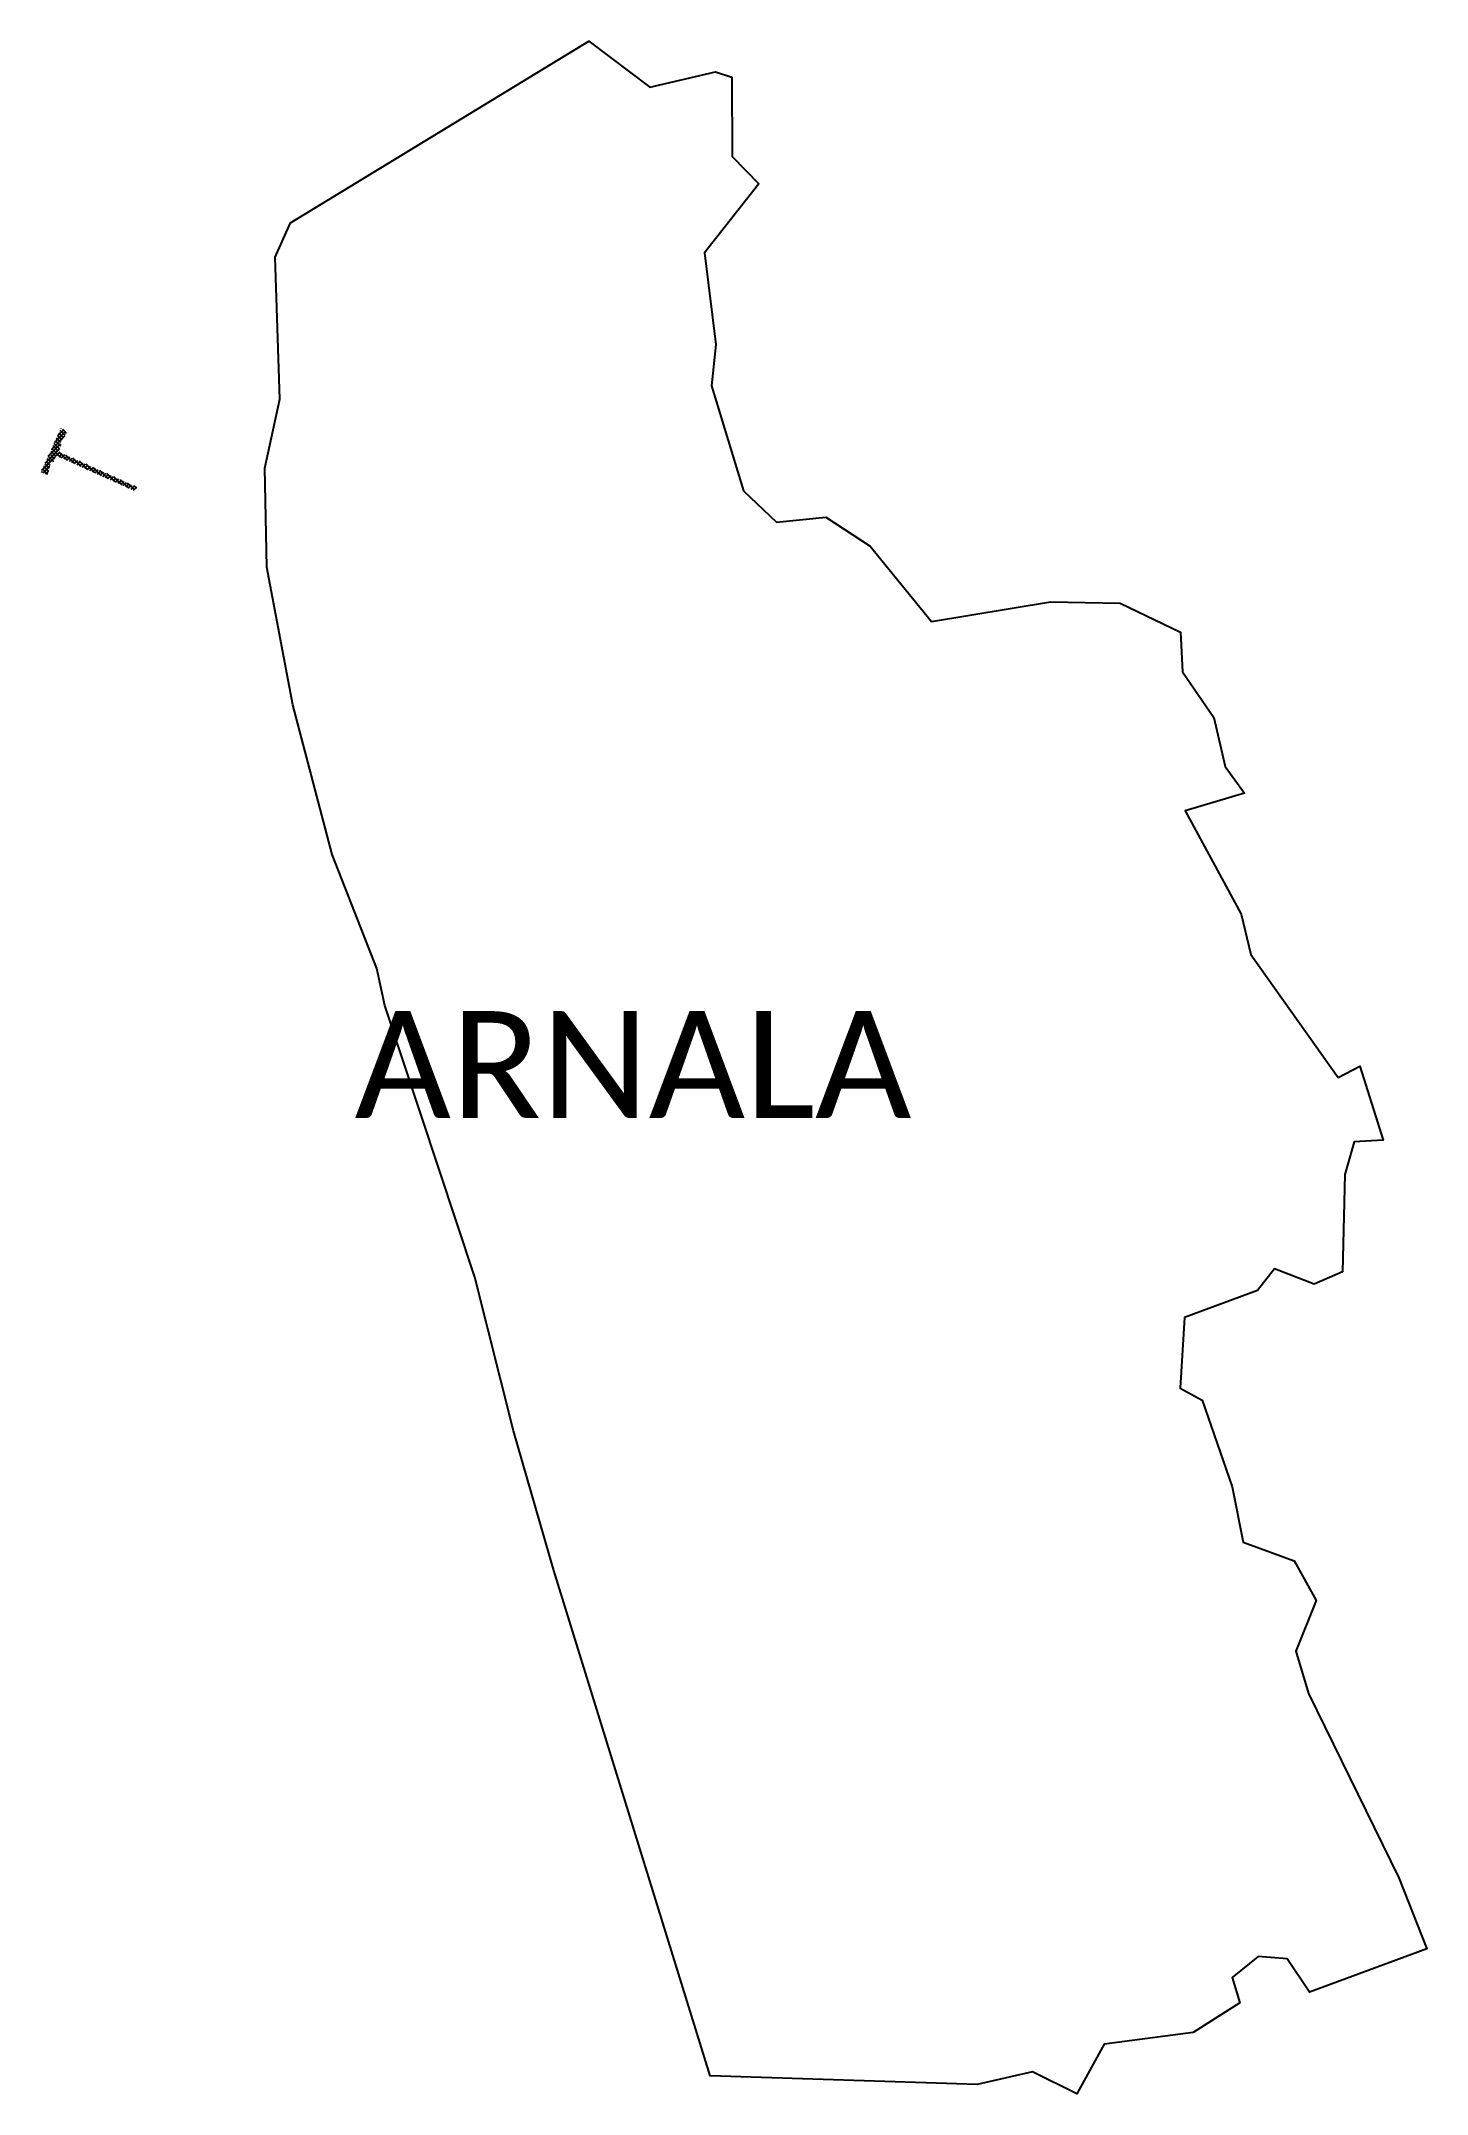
# Model space of a CAD drawing. Header units: metres. Extents: x 263149 to 264818, y 2151577 to 2154051.
import ezdxf

# ---------------------------------------------------------------- set-up
doc = ezdxf.new("R2010")
doc.units = ezdxf.units.M
for name, color, linetype in [('JETTY', 51, 'Continuous'), ('JETTY HATCH', 210, 'Continuous'), ('village', 3, 'Continuous'), ('VILLAGE NAME', 250, 'Continuous')]:
    doc.layers.add(name, color=color, linetype=linetype)
doc.styles.get("Standard").update_dxf_attribs({"font": 'simplex.shx'})

msp = doc.modelspace()

# ---------------------------------------------------------------- hatches: boundary and pattern name
at = {"layer": 'JETTY HATCH'}
h = msp.add_hatch(dxfattribs=at)
h.set_pattern_fill('ANSI37', color=256)
h.paths.add_polyline_path([(263263.9, 2153513.5), (263260.6, 2153509.5), (263166.6, 2153551.8), (263163.3, 2153543.3), (263160.5, 2153544.3), (263156.2, 2153528.1), (263148.7, 2153532), (263172.6, 2153583.9), (263180.4, 2153579.8), (263171.5, 2153566.1), (263173, 2153564.7), (263169.6, 2153556.1)])

# ---------------------------------------------------------------- linework, layer by layer
at = {"layer": 'JETTY', "const_width": 0.1, "flags": 128}
msp.add_lwpolyline([(263263.9, 2153513.5), (263260.6, 2153509.5), (263166.6, 2153551.8), (263163.3, 2153543.3), (263160.5, 2153544.3), (263156.2, 2153528.1), (263148.7, 2153532), (263172.6, 2153583.9), (263180.4, 2153579.8), (263171.5, 2153566.1), (263173, 2153564.7), (263169.6, 2153556.1)], close=True, dxfattribs=at)
at = {"layer": 'village', "color": 3, "true_color": 0x00ff00}
msp.add_polyline3d([(264675.2, 2152059.8, 0), (264784.3, 2151837.8, 0), (264818, 2151752.4, 0), (264676.5, 2151700, 0), (264649.8, 2151740.4, 0), (264614.6, 2151742.9, 0), (264583.3, 2151717.8, 0), (264592.8, 2151687.2, 0), (264536.4, 2151651.4, 0), (264429.2, 2151637.6, 0), (264396.1, 2151577.5, 0), (264342.8, 2151604.1, 0), (264276.3, 2151588.9, 0), (263954.4, 2151599.2, 0), (263766.4, 2152208.3, 0), (263717.5, 2152376.5, 0), (263671.3, 2152561.5, 0), (263562.9, 2152888.7, 0), (263552.9, 2152933.4, 0), (263499.3, 2153070.9, 0), (263451.7, 2153251.2, 0), (263420.6, 2153417.2, 0), (263418, 2153536.1, 0), (263436.4, 2153619.3, 0), (263430.8, 2153790.7, 0), (263448.9, 2153832, 0), (263808.4, 2154050.9, 0), (263881.8, 2153995.4, 0), (263961.2, 2154013.7, 0), (263980.5, 2154007.2, 0), (263981, 2153911.9, 0), (264013.1, 2153878.8, 0), (263947.9, 2153795.9, 0), (263961.5, 2153685.3, 0), (263956.3, 2153635.3, 0), (263994.6, 2153509, 0), (264034.5, 2153471.3, 0), (264094, 2153477.1, 0), (264147.2, 2153442.2, 0), (264221.3, 2153351.6, 0), (264364.5, 2153375.3, 0), (264448.4, 2153373.7, 0), (264521.2, 2153338.7, 0), (264523.6, 2153291, 0), (264561.1, 2153235.7, 0), (264575.1, 2153176.9, 0), (264598.4, 2153144.6, 0), (264526.8, 2153123.6, 0), (264594.2, 2152998.9, 0), (264605.7, 2152950.2, 0), (264711.2, 2152802, 0), (264737.1, 2152815.9, 0), (264765.2, 2152726.5, 0), (264730.2, 2152724.6, 0), (264718.9, 2152685.3, 0), (264716.1, 2152568.2, 0), (264682.3, 2152553.2, 0), (264634.4, 2152571.8, 0), (264613.9, 2152545.5, 0), (264526.1, 2152512.8, 0), (264520.7, 2152427.9, 0), (264547.4, 2152413.3, 0), (264583.3, 2152308.8, 0), (264596.8, 2152242.2, 0), (264658, 2152219.7, 0), (264684.5, 2152172.2, 0), (264659.9, 2152110.8, 0)], close=True, dxfattribs=at)

# ---------------------------------------------------------------- texts
at = {"layer": 'VILLAGE NAME', "insert": (263526.3, 2152882.1), "char_height": 128.647, "attachment_point": 1}
msp.add_mtext_dynamic_manual_height_columns('{\\fCalibri|b0|i0|c0|p34;ARNALA}', width=737.615, gutter_width=643.2, heights=[0], dxfattribs=at)

doc.saveas('drawing.dxf')
